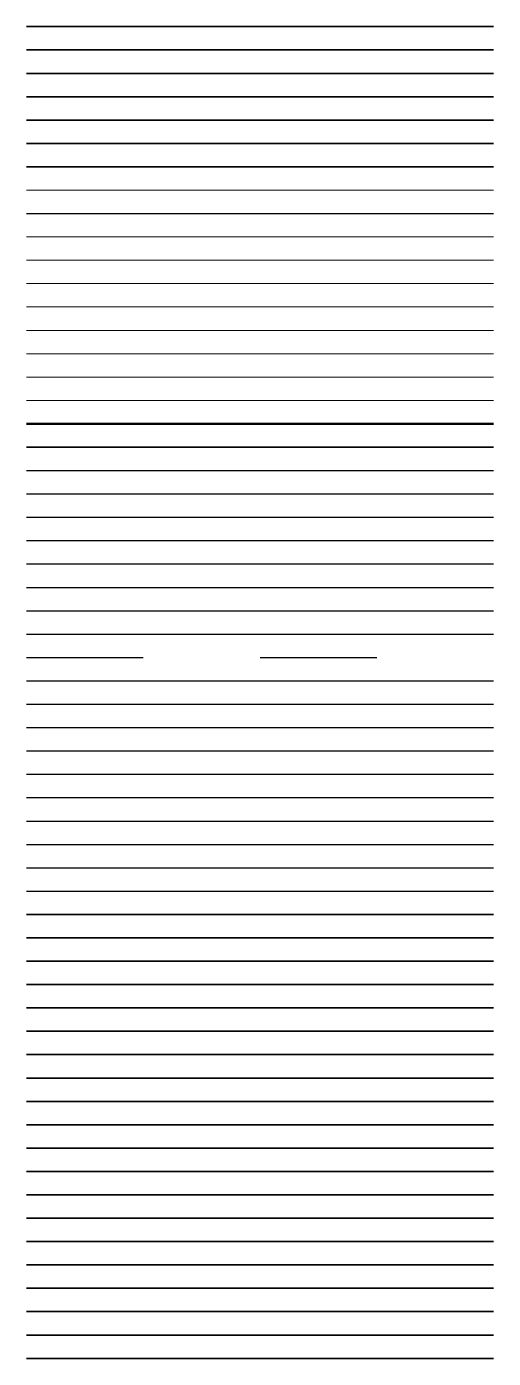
# Model space of a CAD drawing. Header units: metres. Extents: x 0 to 286, y 1 to 229.
# Drawn here: x 0 to 20, y 172 to 229 of the extents above; entities that cross this region are included whole.
import ezdxf
from ezdxf.lldxf.tags import DXFTag

# ---------------------------------------------------------------- set-up
doc = ezdxf.new("R2010")
doc.units = ezdxf.units.M
doc.linetypes.add('VH-PWSBAND-SO', pattern=[10, 5, -5])
for name, color, linetype, lineweight in [('V-WE-RI-PERSLEIDING-G', 210, 'V-RI-PERS-SO', 35), ('V-WE-RI-RWZI_CIRCULATIELEIDING-G', 70, 'V-RI-RWZI_CIRCULATIELEIDING-SO', 35), ('V-WE-RI-RWZI_CONDENSAATLEIDING-G', 150, 'V-RI-RWZI_CONDENSAATLEIDING-SO', 35), ('V-WE-RI-RWZI_DOCEERLEIDING-G', 210, 'V-RI-RWZI_DOCEERLEIDING-SO', 35), ('V-WE-RI-RWZI_DRIJFLEIDING-G', 170, 'V-RI-RWZI_DRIJFLEIDING-SO', 35), ('V-WE-RI-RWZI_EFFLUENTIELEIDING-G', 90, 'V-RI-RWZI_EFFLUENTIELEIDING-SO', 35), ('V-WE-RI-RWZI_HOOFDPROCESLEIDING-G', 110, 'V-RI-RWZI_HOOFDPROCESLEIDING-SO', 35), ('V-WE-RI-RWZI_IJZERCHLORIDELEIDING-G', 130, 'V-RI-RWZI_IJZERCHLORIDELEIDING-SO', 35), ('V-WE-RI-RWZI_INFLUENTIELEIDING-G', 50, 'V-RI-RWZI_INFLUENTIELEIDING-SO', 35), ('V-WE-RI-RWZI_INGEDIKTSLIBLEIDING-G', 200, 'V-RI-RWZI_INGEDIKTSLIBLEIDING-SO', 35), ('V-WE-RI-RWZI_KORTSLUITLEIDING-G', 100, 'V-RI-RWZI_KORTSLUITLEIDING-SO', 35), ('V-WE-RI-RWZI_LUCHTLEIDING-G', 7, 'V-RI-RWZI_LUCHTLEIDING-SO', 35), ('V-WE-RI-RWZI_PROCESLEIDING-G', 30, 'V-RI-RWZI_PROCESLEIDING-SO', 35), ('V-WE-RI-RWZI_RECIRCULATIELEIDING-G', 60, 'V-RI-RWZI_RECIRCULATIELEIDING-SO', 35), ('V-WE-RI-RWZI_RETOURSLIBLEIDING-G', 180, 'V-RI-RWZI_RETOURSLIBLEIDING-SO', 35), ('V-WE-RI-RWZI_SLIBLEIDING-G', 40, 'V-RI-RWZI_SLIBLEIDING-SO', 35), ('V-WE-RI-RWZI_SURPLUSSLEIDING-G', 190, 'V-RI-RWZI_SURPLUSSLEIDING-SO', 35), ('V-WE-RI-RWZI_TERREINRIOLERING-G', 10, 'V-RI-RWZI_TERREINRIOLERING-SO', 35), ('V-WE-RI-RWZI_TERREINWATERLEIDING-G', 120, 'V-RI-RWZI_TERREINWATERLEIDING-SO', 35), ('V-WE-RI-VACUUMLEIDING-G', 10, 'V-RI-VACUUM-SO', 35), ('V-WE-VH-KANTOPSLUITING_AMSTELBAND-G', 60, 'V-VH-AMSTELBAND-SO', 25), ('V-WE-VH-KANTOPSLUITING_ASFALTBAND-G', 240, 'V-VH-ASFALTBAND-SO', 25), ('V-WE-VH-KANTOPSLUITING_BUSHALTEBAND-G', 30, 'V-VH-BUSHALTEBAND-SO', 25), ('V-WE-VH-KANTOPSLUITING_ELEMENT_BOOMKRANSBAND-G', 40, 'V-VH-BOOMKRANSBAND-SO', 25), ('V-WE-VH-KANTOPSLUITING_GAZONBAND-G', 90, 'V-VH-GAZONBAND-SO', 25), ('V-WE-VH-KANTOPSLUITING_GELEIDEBAND-G', 20, 'V-VH-GELEIDEBAND-SO', 25), ('V-WE-VH-KANTOPSLUITING_HAVENBAND-G', 140, 'V-VH-HAVENBAND-SO', 25), ('V-WE-VH-KANTOPSLUITING_LEICONBLOK-G', 7, 'V-VH-LEICON-SO', 25), ('V-WE-VH-KANTOPSLUITING_OPSLUITBAND-G', 150, 'V-VH-OPSLUITBAND-SO', 25), ('V-WE-VH-KANTOPSLUITING_PLATEAUBAND-G', 30, 'V-VH-PLATEAUBAND-SO', 25), ('V-WE-VH-KANTOPSLUITING_PWSBAND-G', 120, 'V-VH-PWSBAND-SO', 25), ('V-WE-VH-KANTOPSLUITING_PWSBAND_250X130-G', 120, 'VH-PWSBAND-SO', 25), ('V-WE-VH-KANTOPSLUITING_RIJWIELPADBAND-G', 10, 'V-VH-RIJWIELPADBAND-SO', 25), ('V-WE-VH-KANTOPSLUITING_SCHEIDINGSBAND-G', 190, 'V-VH-SCHEIDINGSBAND-SO', 25), ('V-WE-VH-KANTOPSLUITING_SIGNALERINGSBAND-G', 210, 'V-VH-SIGNALERINGSBAND-SO', 25), ('V-WE-VH-KANTOPSLUITING_TALUDBAND-G', 60, 'V-VH-TALUDBAND-SO', 25), ('V-WE-VH-KANTOPSLUITING_TROTTOIRBAND-G', 210, 'V-VH-TROTTOIRBAND-SO', 25), ('V-WE-VH-KANTOPSLUITING_TROTTOIRBAND_130X150-OP DE KOP-G', 210, 'V-VH-TROTTOIRBAND_OPKOP-SO', 25), ('V-WE-VH-KANTOPSLUITING_TROTTOIRBAND_RWS-G', 210, 'V-VH-RWSBAND-SO', 25), ('V-WE-VW-MARKERING_DWARS_DRIEHOEK-G', 7, 'V-VW-HAAIETAND50_L', 35), ('V-WE-VW-MARKERING_DWARS_OVERSTEEK_BLOKSTREEP-G', 7, 'V-VW-BLOK50', 50), ('V-WE-VW-MARKERING_DWARS_OVERSTEEK_KANALISATIESTREEP50-G', 7, 'V-VW-5050_STREEP', 13), ('V-WE-VW-MARKERING_LANGS_STREEP_11-G', 7, 'V-VW-11_STREEP', 13), ('V-WE-VW-MARKERING_LANGS_STREEP_13-G', 7, 'V-VW-13_STREEP', 13), ('V-WE-VW-MARKERING_LANGS_STREEP_27030-G', 7, 'V-VW-27030_STREEP', 13), ('V-WE-VW-MARKERING_LANGS_STREEP_30270-G', 7, 'V-VW-30270_STREEP', 13), ('V-WE-VW-MARKERING_LANGS_STREEP_31-G', 7, 'V-VW-31_STREEP', 13), ('V-WE-VW-MARKERING_LANGS_STREEP_33-G', 7, 'V-VW-33_STREEP', 13), ('V-WE-VW-MARKERING_LANGS_STREEP_39-G', 7, 'V-VW-39_STREEP', 13), ('V-WE-VW-MARKERING_LANGS_STREEP_91-G', 7, 'V-VW-91_STREEP', 25), ('V-WE-VW-MARKERING_LANGS_STREEP_93-G', 7, 'V-VW-93_STREEP', 13), ('V-WE-WH-GRONDWATERLIJN-G', 150, 'V-AL-GRONDWATERLIJN-SO', 35), ('V-WE-WH-OVERLOOPGEBIED-G', 150, 'V-WH-OVERLOOPGEBIED-SO', 35), ('V-WE-WH-OVERSTORT-G', 7, 'V-WH-OVERSTORT-SO', 35), ('V-WE-WH-WATERBODEM-G', 90, 'V-AL-MAAIVELD-SO', 35), ('V-WE-WH-WINTERBED-G', 150, 'V-WH-WINTERBED-SO', 35), ('V-WE-WH-WINTERBERGING-G', 150, 'V-WH-WINTERBERGING-SO', 35), ('V-WE-WH-ZOMERBED-G', 150, 'V-WH-ZOMERBED-SO', 35)]:
    doc.layers.add(name, color=color, linetype=linetype, lineweight=lineweight)
doc.styles.get("Standard").update_dxf_attribs({"font": 'arial.ttf'})
doc.linetypes.add('V-AL-GRONDWATERLIJN-SO', pattern='A,3,[23,NLCS.SHX,S=0.5,R=0,X=0,Y=0],3,[32,NLCS.SHX,S=1,R=0,X=0,Y=0],6', length=12)
doc.linetypes.add('V-AL-MAAIVELD-SO', pattern='A,4,[23,NLCS.SHX,S=0.5,R=0,X=0,Y=0],12,[40,NLCS.SHX,S=1,R=0,X=0,Y=-0.5],12', length=28)
tags = doc.linetypes.add('V-RI-PERS-SO', pattern='A,3.5,[24,NLCS.SHX,S=1,R=0,X=0,Y=0],3.5,-2,["P",Standard,S=1.8,R=0,X=-0.5,Y=-0.9],-2,3.5,[24,NLCS.SHX,S=0.5,R=0,X=0,Y=0],3.5,-2,[102,NLCS.SHX,S=1,R=180,X=0,Y=0],-2', length=22).pattern_tags.tags
tags[14] = DXFTag(74, 10)
doc.linetypes.add('V-RI-RWZI_CIRCULATIELEIDING-SO', pattern='A,2,-2,1,[24,NLCS.SHX,S=1,R=0,X=0,Y=0],1,-2', length=8)
doc.linetypes.add('V-RI-RWZI_CONDENSAATLEIDING-SO', pattern='A,8,[24,NLCS.SHX,S=1,R=0,X=0,Y=0],8,-1,0,-1,0,-1', length=19)
doc.linetypes.add('V-RI-RWZI_DOCEERLEIDING-SO', pattern='A,2.5,[24,NLCS.SHX,S=1,R=0,X=0,Y=0],2.5,-2.4,1.75,-2.4', length=11.55)
doc.linetypes.add('V-RI-RWZI_DRIJFLEIDING-SO', pattern='A,2.5,[24,NLCS.SHX,S=1,R=0,X=0,Y=0],2.5,-4,0,-4,5,-4,0,-4', length=26)
doc.linetypes.add('V-RI-RWZI_EFFLUENTIELEIDING-SO', pattern='A,2.5,[24,NLCS.SHX,S=1,R=0,X=0,Y=0],2.5,-2.4,2.4,-2.4', length=12.2)
doc.linetypes.add('V-RI-RWZI_HOOFDPROCESLEIDING-SO', pattern='A,2,[24,NLCS.SHX,S=1,R=0,X=0,Y=0],2,-2,0,-2', length=8)
doc.linetypes.add('V-RI-RWZI_IJZERCHLORIDELEIDING-SO', pattern='A,8,[24,NLCS.SHX,S=1,R=0,X=0,Y=0],8,-4,0,-2,2,-2,0,-4', length=30)
doc.linetypes.add('V-RI-RWZI_INFLUENTIELEIDING-SO', pattern='A,2.5,[24,NLCS.SHX,S=1,R=0,X=0,Y=0],2.5,-1.8', length=6.8)
doc.linetypes.add('V-RI-RWZI_INGEDIKTSLIBLEIDING-SO', pattern='A,2.5,[24,NLCS.SHX,S=1,R=0,X=0,Y=0],2.5,-2.4,0,-2.4,0,-2.4', length=12.2)
doc.linetypes.add('V-RI-RWZI_KORTSLUITLEIDING-SO', pattern='A,1.25,[24,NLCS.SHX,S=1,R=0,X=0,Y=0],1.25,-1,1,-1,1,-1', length=7.5)
doc.linetypes.add('V-RI-RWZI_LUCHTLEIDING-SO', pattern='A,2.5,[24,NLCS.SHX,S=1,R=0,X=0,Y=0],2.5,-2.4,0,-2.4,0,-2.4', length=12.2)
doc.linetypes.add('V-RI-RWZI_PROCESLEIDING-SO', pattern='A,3,[24,NLCS.SHX,S=1,R=0,X=0,Y=0],3,-1.8,1.75,-1.8,1.75,-1.8,1.75,-1.8', length=18.45)
doc.linetypes.add('V-RI-RWZI_RECIRCULATIELEIDING-SO', pattern='A,7.5,[24,NLCS.SHX,S=1,R=0,X=0,Y=0],7.5,-1.5,1.5,-1.5,1.5,-1.5,1.5,-1.5', length=25.5)
doc.linetypes.add('V-RI-RWZI_RETOURSLIBLEIDING-SO', pattern='A,3,[24,NLCS.SHX,S=1,R=0,X=0,Y=0],3,-1.8,1.75,-1.8,1.75,-1.8,1.75,-1.8', length=18.45)
doc.linetypes.add('V-RI-RWZI_SLIBLEIDING-SO', pattern='A,2.5,[24,NLCS.SHX,S=1,R=0,X=0,Y=0],2.5,-3,0,-3', length=11)
doc.linetypes.add('V-RI-RWZI_SURPLUSSLEIDING-SO', pattern='A,4.5,[24,NLCS.SHX,S=1,R=0,X=0,Y=0],4.5,-3.75,0,-3.75,0,-3.75,0,-3.75', length=24)
doc.linetypes.add('V-RI-RWZI_TERREINRIOLERING-SO', pattern='A,3,[24,NLCS.SHX,S=1,R=0,X=0,Y=0],3,-1.8,2.4,-1.8,1.8,-1.8,2.4,-1.8', length=19.8)
doc.linetypes.add('V-RI-RWZI_TERREINWATERLEIDING-SO', pattern='A,12,[24,NLCS.SHX,S=1,R=0,X=-3,Y=0],-3,0,-3', length=18)
tags = doc.linetypes.add('V-RI-VACUUM-SO', pattern='A,3.5,[24,NLCS.SHX,S=1,R=0,X=0,Y=0],3.5,-2,["V",Standard,S=1.8,R=0,X=-0.5,Y=-0.9],-2,3.5,[24,NLCS.SHX,S=0.5,R=0,X=0,Y=0],3.5,-2,[102,NLCS.SHX,S=1,R=180,X=0,Y=0],-2', length=22).pattern_tags.tags
tags[14] = DXFTag(74, 10)
doc.linetypes.add('V-VH-AMSTELBAND-SO', pattern='A,8,[24,NLCS.SHX,S=1,R=0,X=0,Y=0],8,-4,0,-2,2,-2,0,-4', length=30)
doc.linetypes.add('V-VH-ASFALTBAND-SO', pattern='A,8,[24,NLCS.SHX,S=1,R=0,X=0,Y=0],8,-4,0,-2,0,-2,0,-4', length=28)
doc.linetypes.add('V-VH-BOOMKRANSBAND-SO', pattern='A,1.25,[24,NLCS.SHX,S=1,R=0,X=0,Y=0],1.25,-1,1,-1,1,-1', length=7.5)
doc.linetypes.add('V-VH-BUSHALTEBAND-SO', pattern='A,2,-2,1,[24,NLCS.SHX,S=1,R=0,X=0,Y=0],1,-2', length=8)
doc.linetypes.add('V-VH-GAZONBAND-SO', pattern='A,2.5,[24,NLCS.SHX,S=1,R=0,X=0,Y=0],2.5,-2', length=7)
doc.linetypes.add('V-VH-GELEIDEBAND-SO', pattern='A,2,-2,0,-2,1,[24,NLCS.SHX,S=1,R=0,X=0,Y=0],1,-2,0,-2', length=12)
doc.linetypes.add('V-VH-HAVENBAND-SO', pattern='A,6,[24,NLCS.SHX,S=1,R=0,X=0,Y=0],6,-3,1.5,-3,0,-3,1.5,-3', length=27)
doc.linetypes.add('V-VH-LEICON-SO', pattern='A,7.5,[24,NLCS.SHX,S=1,R=0,X=0,Y=0],7.5,-2,1,-2,2,-2,1,-2', length=27)
doc.linetypes.add('V-VH-OPSLUITBAND-SO', pattern='A,4,-2,2,-2,2,[24,NLCS.SHX,S=1,R=0,X=0,Y=0],2,-2,2,-2', length=20)
doc.linetypes.add('V-VH-PLATEAUBAND-SO', pattern='A,2,-2,0,-2,1,[24,NLCS.SHX,S=1,R=0,X=0,Y=0],1,-2,0,-2', length=12)
doc.linetypes.add('V-VH-PWSBAND-SO', pattern='A,2.5,[24,NLCS.SHX,S=1,R=0,X=0,Y=0],2.5,-5', length=10)
doc.linetypes.add('V-VH-RIJWIELPADBAND-SO', pattern='A,4,[24,NLCS.SHX,S=1,R=0,X=0,Y=0],4,-2,2,-2,0,-2,2,-2', length=20)
doc.linetypes.add('V-VH-RWSBAND-SO', pattern='A,5,[24,NLCS.SHX,S=1,R=0,X=0,Y=0],5,-2,2,-2,2,-2,2,-2', length=24)
doc.linetypes.add('V-VH-SCHEIDINGSBAND-SO', pattern='A,2,[24,NLCS.SHX,S=1,R=0,X=0,Y=0],2,-2,0,-2,0,-2', length=10)
doc.linetypes.add('V-VH-SIGNALERINGSBAND-SO', pattern='A,2,[24,NLCS.SHX,S=1,R=0,X=0,Y=0],2,-0.5,[6,NLCS.SHX,S=0.025,R=0,X=-0.1,Y=0],-0.5', length=5)
doc.linetypes.add('V-VH-TALUDBAND-SO', pattern='A,8,[24,NLCS.SHX,S=1,R=0,X=0,Y=0],8,-4,0,-2,0,-2,0,-2,0,-4', length=30)
doc.linetypes.add('V-VH-TROTTOIRBAND-SO', pattern='A,2.5,[24,NLCS.SHX,S=1,R=0,X=0,Y=0],2.5,-2,2,-2,2,-2', length=15)
doc.linetypes.add('V-VH-TROTTOIRBAND_OPKOP-SO', pattern='A,2.5,[24,NLCS.SHX,S=1,R=0,X=0,Y=0],2.5,-2,2,-0.75,[7,NLCS.SHX,S=0.25,R=0,X=0,Y=0],-0.75,2,-2', length=14.5)
doc.linetypes.add('V-VW-11_STREEP', pattern='A,1,-1,1,-1,0.5,[24,NLCS.SHX,S=0.5,R=0,X=0,Y=0],0.5,-1', length=6)
doc.linetypes.add('V-VW-13_STREEP', pattern='A,1,-3,0.5,[24,NLCS.SHX,S=0.5,R=0,X=0,Y=0],0.5,-3', length=8)
doc.linetypes.add('V-VW-27030_STREEP', pattern='A,1.35,[24,NLCS.SHX,S=0.5,R=0,X=0,Y=0],1.35,-0.3,2.7,-0.3', length=6)
doc.linetypes.add('V-VW-30270_STREEP', pattern='A,0.3,-1.35,[24,NLCS.SHX,S=0.5,R=0,X=0,Y=0],-1.35,0.3,-2.7', length=6)
doc.linetypes.add('V-VW-31_STREEP', pattern='A,3,-1,1.5,[24,NLCS.SHX,S=0.5,R=0,X=0,Y=0],1.5,-1', length=8)
doc.linetypes.add('V-VW-33_STREEP', pattern='A,3,-3,1.5,[24,NLCS.SHX,S=0.5,R=0,X=0,Y=0],1.5,-3', length=12)
doc.linetypes.add('V-VW-39_STREEP', pattern='A,3,-9,1.5,[24,NLCS.SHX,S=0.5,R=0,X=0,Y=0],1.5,-9', length=24)
doc.linetypes.add('V-VW-5050_STREEP', pattern='A,0.5,-0.25,[24,NLCS.SHX,S=0.5,R=0,X=0,Y=0],-0.25,0.5,-0.5,0.5,-0.5', length=3)
doc.linetypes.add('V-VW-91_STREEP', pattern='A,4.5,[24,NLCS.SHX,S=0.5,R=0,X=0,Y=0],4.5,-1', length=10)
doc.linetypes.add('V-VW-93_STREEP', pattern='A,9,-3,4.5,[24,NLCS.SHX,S=0.5,R=0,X=0,Y=0],4.5,-3', length=24)
doc.linetypes.add('V-VW-BLOK50', pattern='A,0,-0.5,[140,NLCS.SHX,S=1,R=0,X=-0.5,Y=0],-0.5', length=1)
doc.linetypes.add('V-VW-HAAIETAND50_L', pattern='A,0,-0.5,[142,NLCS.SHX,S=1,R=0,X=-0.625,Y=-0.25],-0.5', length=1)
doc.linetypes.add('V-WH-OVERLOOPGEBIED-SO', pattern='A,6,[24,NLCS.SHX,S=1,R=0,X=0,Y=0],6,-1.5,3,-1.5', length=18)
doc.linetypes.add('V-WH-OVERSTORT-SO', pattern='A,5,[24,NLCS.SHX,S=1,R=0,X=0,Y=0],5,-1.5,2.5,-1.5', length=15.5)
tags = doc.linetypes.add('V-WH-WINTERBED-SO', pattern='A,3,-1.75,["WB",Standard,S=1.8,R=0,X=1.5,Y=0.9],-1.75,3,-1.75,3,-1.75,1.5,[24,NLCS.SHX,S=1,R=0,X=0,Y=0],1.5,-1.75,3,-1.75', length=25.5).pattern_tags.tags
tags[6] = DXFTag(74, 10)
doc.linetypes.add('V-WH-WINTERBERGING-SO', pattern='A,1.5,[24,NLCS.SHX,S=1,R=0,X=0,Y=0],1.5,-6.5', length=9.5)
tags = doc.linetypes.add('V-WH-ZOMERBED-SO', pattern='A,3,-1.75,["ZB",Standard,S=1.8,R=0,X=1.5,Y=0.9],-1.75,3,-1.75,3,-1.75,1.5,[24,NLCS.SHX,S=1,R=0,X=0,Y=0],1.5,-1.75,3,-1.75', length=25.5).pattern_tags.tags
tags[6] = DXFTag(74, 10)

msp = doc.modelspace()

# ---------------------------------------------------------------- linework, layer by layer
at = {"layer": 'V-WE-RI-PERSLEIDING-G', "color": 1, "flags": 128}
msp.add_lwpolyline([(0, 172), (20, 172)], dxfattribs=at)
at = {"layer": 'V-WE-RI-RWZI_CIRCULATIELEIDING-G', "color": 1, "flags": 128}
msp.add_lwpolyline([(0, 173), (20, 173)], dxfattribs=at)
at = {"layer": 'V-WE-RI-RWZI_CONDENSAATLEIDING-G', "color": 1, "flags": 128}
msp.add_lwpolyline([(0, 174), (20, 174)], dxfattribs=at)
at = {"layer": 'V-WE-RI-RWZI_DOCEERLEIDING-G', "color": 1, "flags": 128}
msp.add_lwpolyline([(0, 175), (20, 175)], dxfattribs=at)
at = {"layer": 'V-WE-RI-RWZI_DRIJFLEIDING-G', "color": 1, "flags": 128}
msp.add_lwpolyline([(0, 176), (20, 176)], dxfattribs=at)
at = {"layer": 'V-WE-RI-RWZI_EFFLUENTIELEIDING-G', "color": 1, "flags": 128}
msp.add_lwpolyline([(0, 177), (20, 177)], dxfattribs=at)
at = {"layer": 'V-WE-RI-RWZI_HOOFDPROCESLEIDING-G', "color": 1, "flags": 128}
msp.add_lwpolyline([(0, 178), (20, 178)], dxfattribs=at)
at = {"layer": 'V-WE-RI-RWZI_IJZERCHLORIDELEIDING-G', "color": 1, "flags": 128}
msp.add_lwpolyline([(0, 179), (20, 179)], dxfattribs=at)
at = {"layer": 'V-WE-RI-RWZI_INFLUENTIELEIDING-G', "color": 1, "flags": 128}
msp.add_lwpolyline([(0, 180), (20, 180)], dxfattribs=at)
at = {"layer": 'V-WE-RI-RWZI_INGEDIKTSLIBLEIDING-G', "color": 1, "flags": 128}
msp.add_lwpolyline([(0, 181), (20, 181)], dxfattribs=at)
at = {"layer": 'V-WE-RI-RWZI_KORTSLUITLEIDING-G', "color": 1, "flags": 128}
msp.add_lwpolyline([(0, 182), (20, 182)], dxfattribs=at)
at = {"layer": 'V-WE-RI-RWZI_LUCHTLEIDING-G', "color": 1, "flags": 128}
msp.add_lwpolyline([(0, 183), (20, 183)], dxfattribs=at)
at = {"layer": 'V-WE-RI-RWZI_PROCESLEIDING-G', "color": 1, "flags": 128}
msp.add_lwpolyline([(0, 184), (20, 184)], dxfattribs=at)
at = {"layer": 'V-WE-RI-RWZI_RECIRCULATIELEIDING-G', "color": 1, "flags": 128}
msp.add_lwpolyline([(0, 185), (20, 185)], dxfattribs=at)
at = {"layer": 'V-WE-RI-RWZI_RETOURSLIBLEIDING-G', "color": 1, "flags": 128}
msp.add_lwpolyline([(0, 186), (20, 186)], dxfattribs=at)
at = {"layer": 'V-WE-RI-RWZI_SLIBLEIDING-G', "color": 1, "flags": 128}
msp.add_lwpolyline([(0, 187), (20, 187)], dxfattribs=at)
at = {"layer": 'V-WE-RI-RWZI_SURPLUSSLEIDING-G', "color": 1, "flags": 128}
msp.add_lwpolyline([(0, 188), (20, 188)], dxfattribs=at)
at = {"layer": 'V-WE-RI-RWZI_TERREINRIOLERING-G', "color": 1, "flags": 128}
msp.add_lwpolyline([(0, 189), (20, 189)], dxfattribs=at)
at = {"layer": 'V-WE-RI-RWZI_TERREINWATERLEIDING-G', "color": 1, "flags": 128}
msp.add_lwpolyline([(0, 190), (20, 190)], dxfattribs=at)
at = {"layer": 'V-WE-RI-VACUUMLEIDING-G', "color": 1, "flags": 128}
msp.add_lwpolyline([(0, 191), (20, 191)], dxfattribs=at)
at = {"layer": 'V-WE-VH-KANTOPSLUITING_AMSTELBAND-G', "color": 2, "flags": 128}
msp.add_lwpolyline([(0, 192), (20, 192)], dxfattribs=at)
at = {"layer": 'V-WE-VH-KANTOPSLUITING_ASFALTBAND-G', "color": 2, "flags": 128}
msp.add_lwpolyline([(0, 193), (20, 193)], dxfattribs=at)
at = {"layer": 'V-WE-VH-KANTOPSLUITING_BUSHALTEBAND-G', "color": 2, "flags": 128}
msp.add_lwpolyline([(0, 194), (20, 194)], dxfattribs=at)
at = {"layer": 'V-WE-VH-KANTOPSLUITING_ELEMENT_BOOMKRANSBAND-G', "color": 2, "flags": 128}
msp.add_lwpolyline([(0, 195), (20, 195)], dxfattribs=at)
at = {"layer": 'V-WE-VH-KANTOPSLUITING_GAZONBAND-G', "color": 2, "flags": 128}
msp.add_lwpolyline([(0, 196), (20, 196)], dxfattribs=at)
at = {"layer": 'V-WE-VH-KANTOPSLUITING_GELEIDEBAND-G', "color": 2, "flags": 128}
msp.add_lwpolyline([(0, 197), (20, 197)], dxfattribs=at)
at = {"layer": 'V-WE-VH-KANTOPSLUITING_HAVENBAND-G', "color": 2, "flags": 128}
msp.add_lwpolyline([(0, 198), (20, 198)], dxfattribs=at)
at = {"layer": 'V-WE-VH-KANTOPSLUITING_LEICONBLOK-G', "color": 2, "flags": 128}
msp.add_lwpolyline([(0, 199), (20, 199)], dxfattribs=at)
at = {"layer": 'V-WE-VH-KANTOPSLUITING_OPSLUITBAND-G', "color": 2, "flags": 128}
msp.add_lwpolyline([(0, 200), (20, 200)], dxfattribs=at)
at = {"layer": 'V-WE-VH-KANTOPSLUITING_PLATEAUBAND-G', "color": 2, "flags": 128}
msp.add_lwpolyline([(0, 201), (20, 201)], dxfattribs=at)
at = {"layer": 'V-WE-VH-KANTOPSLUITING_PWSBAND-G', "color": 2, "flags": 128}
msp.add_lwpolyline([(0, 203), (20, 203)], dxfattribs=at)
at = {"layer": 'V-WE-VH-KANTOPSLUITING_PWSBAND_250X130-G', "color": 2, "flags": 128}
msp.add_lwpolyline([(0, 202), (20, 202)], dxfattribs=at)
at = {"layer": 'V-WE-VH-KANTOPSLUITING_RIJWIELPADBAND-G', "color": 2, "flags": 128}
msp.add_lwpolyline([(0, 204), (20, 204)], dxfattribs=at)
at = {"layer": 'V-WE-VH-KANTOPSLUITING_SCHEIDINGSBAND-G', "color": 2, "flags": 128}
msp.add_lwpolyline([(0, 205), (20, 205)], dxfattribs=at)
at = {"layer": 'V-WE-VH-KANTOPSLUITING_SIGNALERINGSBAND-G', "color": 2, "flags": 128}
msp.add_lwpolyline([(0, 206), (20, 206)], dxfattribs=at)
at = {"layer": 'V-WE-VH-KANTOPSLUITING_TALUDBAND-G', "color": 2, "flags": 128}
msp.add_lwpolyline([(0, 207), (20, 207)], dxfattribs=at)
at = {"layer": 'V-WE-VH-KANTOPSLUITING_TROTTOIRBAND-G', "color": 2, "flags": 128}
msp.add_lwpolyline([(0, 210), (20, 210)], dxfattribs=at)
at = {"layer": 'V-WE-VH-KANTOPSLUITING_TROTTOIRBAND_130X150-OP DE KOP-G', "color": 2, "flags": 128}
msp.add_lwpolyline([(0, 208), (20, 208)], dxfattribs=at)
at = {"layer": 'V-WE-VH-KANTOPSLUITING_TROTTOIRBAND_RWS-G', "color": 2, "flags": 128}
msp.add_lwpolyline([(0, 209), (20, 209)], dxfattribs=at)
at = {"layer": 'V-WE-VW-MARKERING_DWARS_DRIEHOEK-G', "color": 3, "flags": 128}
msp.add_lwpolyline([(0, 211), (20, 211)], dxfattribs=at)
at = {"layer": 'V-WE-VW-MARKERING_DWARS_OVERSTEEK_BLOKSTREEP-G', "color": 3, "flags": 128}
msp.add_lwpolyline([(0, 212), (20, 212)], dxfattribs=at)
at = {"layer": 'V-WE-VW-MARKERING_DWARS_OVERSTEEK_KANALISATIESTREEP50-G', "color": 3, "flags": 128}
msp.add_lwpolyline([(0, 213), (20, 213)], dxfattribs=at)
at = {"layer": 'V-WE-VW-MARKERING_LANGS_STREEP_11-G', "color": 3, "flags": 128}
msp.add_lwpolyline([(0, 214), (20, 214)], dxfattribs=at)
at = {"layer": 'V-WE-VW-MARKERING_LANGS_STREEP_13-G', "color": 3, "flags": 128}
msp.add_lwpolyline([(0, 215), (20, 215)], dxfattribs=at)
at = {"layer": 'V-WE-VW-MARKERING_LANGS_STREEP_27030-G', "color": 3, "flags": 128}
msp.add_lwpolyline([(0, 216), (20, 216)], dxfattribs=at)
at = {"layer": 'V-WE-VW-MARKERING_LANGS_STREEP_30270-G', "color": 3, "flags": 128}
msp.add_lwpolyline([(0, 217), (20, 217)], dxfattribs=at)
at = {"layer": 'V-WE-VW-MARKERING_LANGS_STREEP_31-G', "color": 3, "flags": 128}
msp.add_lwpolyline([(0, 218), (20, 218)], dxfattribs=at)
at = {"layer": 'V-WE-VW-MARKERING_LANGS_STREEP_33-G', "color": 3, "flags": 128}
msp.add_lwpolyline([(0, 219), (20, 219)], dxfattribs=at)
at = {"layer": 'V-WE-VW-MARKERING_LANGS_STREEP_39-G', "color": 3, "flags": 128}
msp.add_lwpolyline([(0, 220), (20, 220)], dxfattribs=at)
at = {"layer": 'V-WE-VW-MARKERING_LANGS_STREEP_91-G', "color": 3, "flags": 128}
msp.add_lwpolyline([(0, 221), (20, 221)], dxfattribs=at)
at = {"layer": 'V-WE-VW-MARKERING_LANGS_STREEP_93-G', "color": 3, "flags": 128}
msp.add_lwpolyline([(0, 222), (20, 222)], dxfattribs=at)
at = {"layer": 'V-WE-WH-GRONDWATERLIJN-G', "color": 4, "flags": 128}
msp.add_lwpolyline([(0, 223), (20, 223)], dxfattribs=at)
at = {"layer": 'V-WE-WH-OVERLOOPGEBIED-G', "color": 4, "flags": 128}
msp.add_lwpolyline([(0, 224), (20, 224)], dxfattribs=at)
at = {"layer": 'V-WE-WH-OVERSTORT-G', "color": 4, "flags": 128}
msp.add_lwpolyline([(0, 225), (20, 225)], dxfattribs=at)
at = {"layer": 'V-WE-WH-WATERBODEM-G', "color": 4, "flags": 128}
msp.add_lwpolyline([(0, 226), (20, 226)], dxfattribs=at)
at = {"layer": 'V-WE-WH-WINTERBED-G', "color": 4, "flags": 128}
msp.add_lwpolyline([(0, 227), (20, 227)], dxfattribs=at)
at = {"layer": 'V-WE-WH-WINTERBERGING-G', "color": 4, "flags": 128}
msp.add_lwpolyline([(0, 228), (20, 228)], dxfattribs=at)
at = {"layer": 'V-WE-WH-ZOMERBED-G', "color": 4, "flags": 128}
msp.add_lwpolyline([(0, 229), (20, 229)], dxfattribs=at)

doc.saveas('drawing.dxf')
